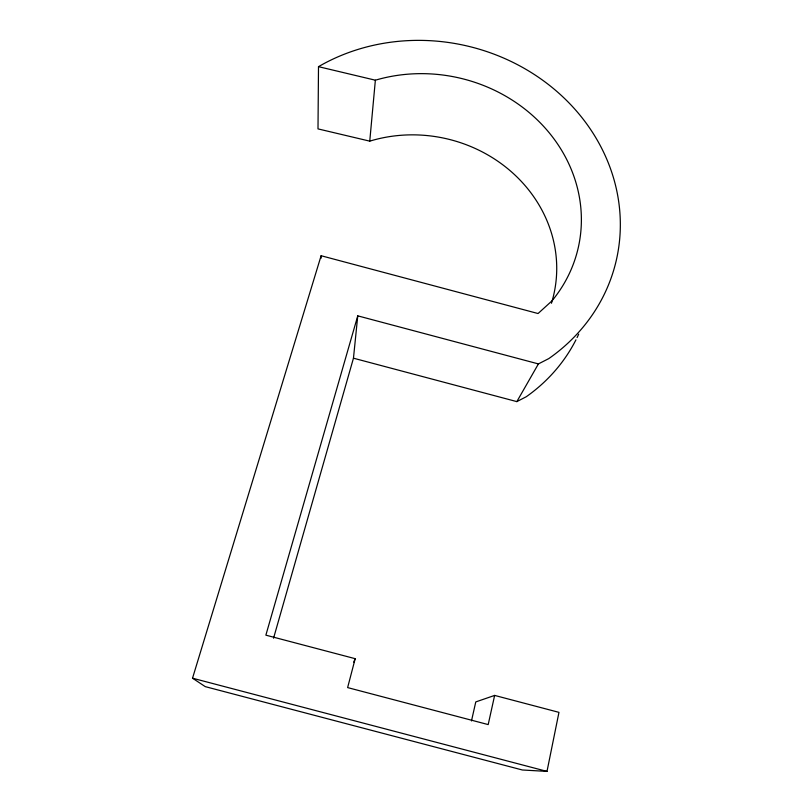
<?xml version="1.0" encoding="UTF-8"?>
<svg xmlns="http://www.w3.org/2000/svg" width="812" height="812" viewBox="0 0 812 812"><rect width="100%" height="100%" fill="white"/><g stroke="black" fill="none" stroke-linecap="round" stroke-linejoin="round"><path stroke-width="1.22" d="M538.407 363.918L357.757 315.848L353.464 358.193L516.838 401.615L538.407 363.918L548.79 358.599A194.058 175.372 13.1 0 0 582.184 117.923A194.058 175.372 13.1 0 0 318.497 66.665L317.999 128.895L369.754 141.146A139.623 128.073 12.9 0 1 512.23 172.53A139.623 128.073 12.9 0 1 551.449 303.262M321.075 258.236L321.116 255.729L538.051 313.533L551.866 300.978A153.904 139.025 13.1 0 0 550.536 134.416A153.904 139.025 13.1 0 0 375.367 80.195L318.497 66.665M369.754 141.146L375.367 80.195M321.116 255.729L192.525 678.203L205.253 686.627L522.349 769.989L546.994 771.4L558.961 712.357L494.64 695.417L475.771 701.923L471.478 720.944M494.64 695.417L488.195 724.588L347.627 687.591L355.189 658.684L265.869 635.157L357.757 315.848M273.553 638.202L353.464 358.193M353.727 662.125L355.189 658.684M516.838 401.615L526.288 396.723A176.031 161.537 12.8 0 0 575.952 339.832M192.525 678.203L546.994 771.4M578.692 334.168A176.031 161.537 12.8 0 1 577.078 337.579"/></g></svg>
